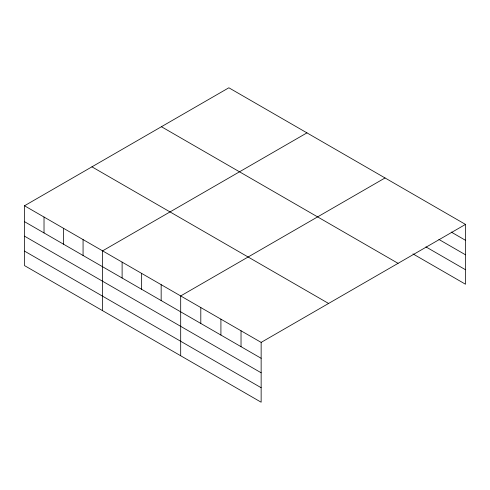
<?xml version="1.0" encoding="UTF-8"?>
<svg xmlns="http://www.w3.org/2000/svg" width="490" height="490" viewBox="0 0 490 490"><rect width="100%" height="100%" fill="white"/><g stroke="black" fill="none" stroke-linecap="round" stroke-linejoin="round"><path stroke-width="0.73" d="M261.146 372.786L261.146 342.394L24.5 205.769L24.5 265.592L261.146 402.216L261.146 372.786L24.5 236.162M412.941 253.887L465.5 284.231L465.5 224.408L228.855 87.784L24.5 205.769M306.948 132.87L102.594 250.856L102.594 310.678M385.042 177.956L180.688 295.942L180.688 355.765M261.146 342.394L465.5 224.408M451.223 232.064L465.5 240.308M438.899 239.445L465.5 254.8M425.92 246.887L465.5 269.733M161.418 126.72L398.064 263.344M91.936 166.833L328.582 303.457M24.5 221.664L261.146 358.288M24.5 251.094L261.146 387.719M241.031 330.781L241.031 346.675M220.917 319.168L220.917 335.062M200.802 307.555L200.802 323.449M161.161 284.672L161.161 300.566M141.641 273.396L141.641 289.296M122.114 262.125L122.114 278.02M83.067 239.586L83.067 255.48M63.547 228.309L63.547 244.21M44.02 217.039L44.02 232.934"/></g></svg>
